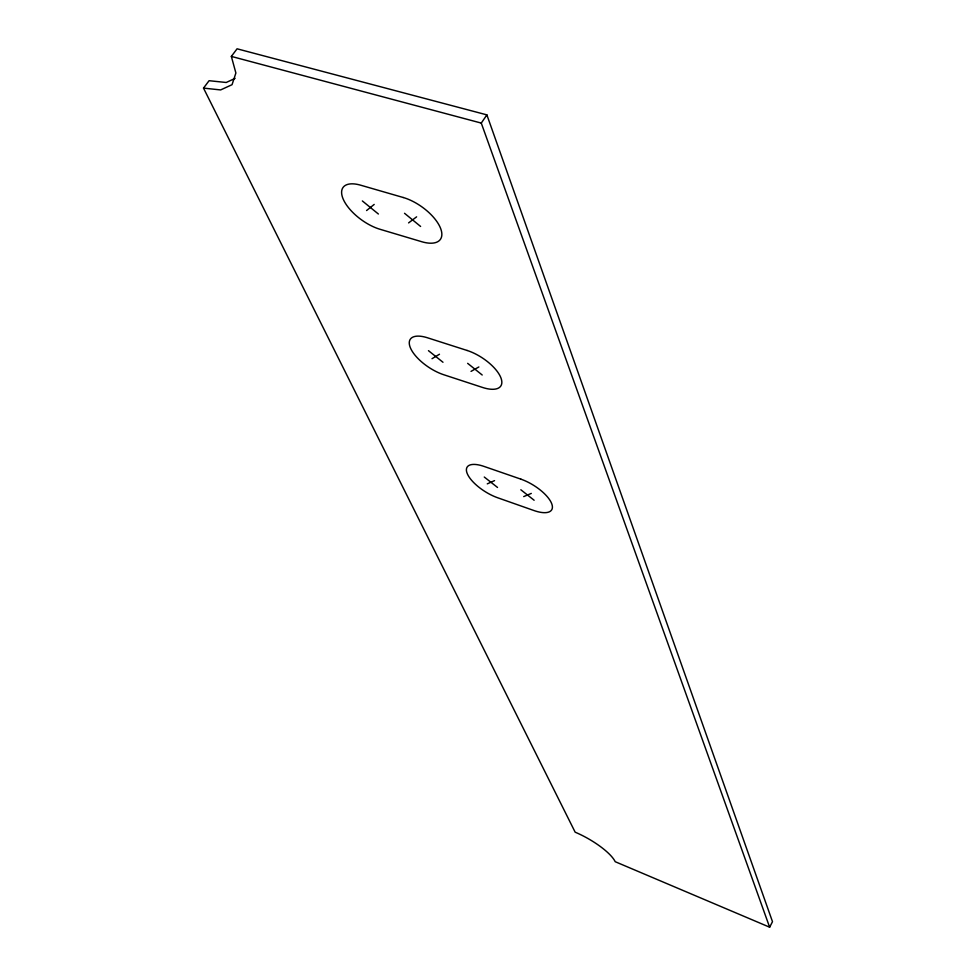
<?xml version="1.0" encoding="UTF-8"?>
<svg xmlns="http://www.w3.org/2000/svg" width="976" height="976" viewBox="0 0 976 976"><rect width="100%" height="100%" fill="white"/><g stroke="black" fill="none" stroke-linecap="round" stroke-linejoin="round"><path stroke-width="1.46" d="M203.508 88.108L575.157 832.186A37.344 10.553 29.8 0 1 615.197 861.698L769.637 927.2L772.492 921.686L486.878 114.875L237.07 48.8L231.349 56.413L235.887 72.993L232.044 84.692L220.637 89.926L203.508 88.108L209.084 80.703L226.225 82.484L235.118 78.361M769.637 927.2L481.278 123.086L486.878 114.875M366.586 210.535L374.198 204.423M408.578 222.906L416.618 216.831M432.014 358.704L439.481 354.227M471.03 371.38L478.862 366.964M487.28 483.864L494.551 480.619M523.709 496.601L531.298 493.417M231.349 56.413L481.278 123.086M484.267 477.032L497.528 487.451M520.842 489.769L534.128 500.249M428.464 350.665L442.982 362.267M467.65 363.34L482.205 375.004M362.352 200.946L378.383 214.012M404.528 213.293L420.607 226.456M403.234 197.506L360.583 185.172A33.806 15.433 35.9 0 0 343.271 199.287A33.806 15.433 35.9 0 0 379.92 229.25L421.693 241.706A34.038 15.787 35.4 0 0 440.359 227.798A34.038 15.787 35.4 0 0 403.234 197.506M467.126 350.469L427.537 337.794A30.683 13.042 33.7 0 0 410.53 348.127A30.683 13.042 33.7 0 0 443.738 374.735L482.571 387.46A30.915 13.31 33.3 0 0 500.712 377.346A30.915 13.31 33.3 0 0 467.126 350.469M520.867 479.143L483.937 466.382A28.182 11.139 32.2 0 0 467.37 473.897A28.182 11.139 32.2 0 0 497.723 497.784L533.982 510.546A28.402 11.334 31.8 0 0 551.538 503.262A28.402 11.334 31.8 0 0 520.867 479.143"/></g></svg>
